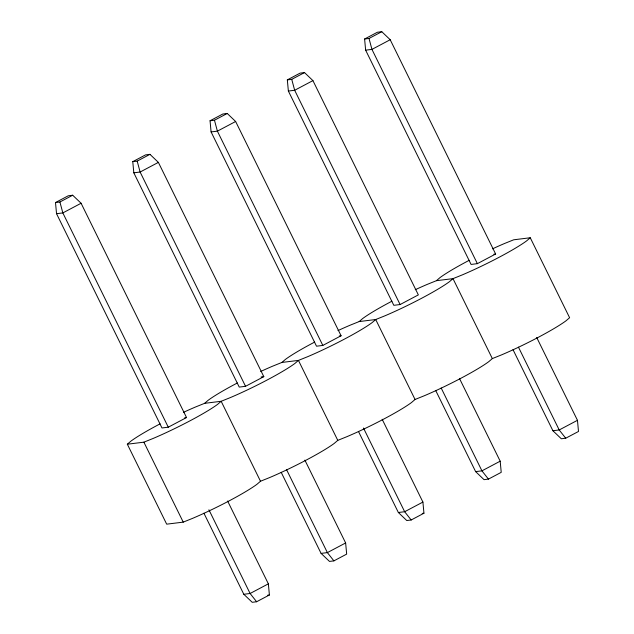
<?xml version="1.0" encoding="UTF-8"?>
<svg xmlns="http://www.w3.org/2000/svg" width="634" height="634" viewBox="0 0 634 634"><rect width="100%" height="100%" fill="white"/><g stroke="black" fill="none" stroke-linecap="round" stroke-linejoin="round"><path stroke-width="0.95" d="M492.523 248.829A53.739 5.429 -26.2 0 1 504.482 243.519L513.714 239.795L530.262 237.758L569.609 317.713L566.107 320.725A53.739 5.429 -26.2 0 1 501.565 354.874L492.333 358.59L488.83 361.61A53.739 5.429 -26.2 0 1 424.289 395.759L415.056 399.475L411.553 402.495A53.739 5.429 -26.2 0 1 347.012 436.636L337.779 440.361L334.276 443.38A53.739 5.429 -26.2 0 1 269.743 477.521L260.503 481.246L257 484.257A53.739 5.429 -26.2 0 1 192.467 518.406L183.234 522.131L166.679 524.167L127.339 444.212L130.842 441.201A53.739 5.429 -26.2 0 1 160.085 423.853M183.424 412.362A53.739 5.429 -26.2 0 1 195.383 407.052L204.616 403.327L208.118 400.316A53.739 5.429 -26.2 0 1 237.362 382.976M260.701 371.476A53.739 5.429 -26.2 0 1 272.66 366.167L281.892 362.45L285.395 359.43A53.739 5.429 -26.2 0 1 314.638 342.091M337.977 330.591A53.739 5.429 -26.2 0 1 349.928 325.282L359.169 321.565L362.672 318.545A53.739 5.429 -26.2 0 1 391.915 301.205M415.254 289.714A53.739 5.429 -26.2 0 1 427.205 284.404L436.438 280.68L439.941 277.66A53.739 5.429 -26.2 0 1 469.192 260.32M530.262 237.758L526.759 240.777A53.739 5.429 -26.2 0 1 462.226 274.918L452.993 278.643L436.438 280.68M55.499 202.539L68.282 195.779L72.688 195.232L81.097 203.26L186.531 417.537L168.279 427.197L161.971 427.966L56.537 213.698L55.499 202.539L59.913 201.992L72.688 195.232M132.775 161.654L145.551 154.894L149.965 154.347L158.373 162.383L263.807 376.651L245.548 386.312L239.248 387.089L133.814 172.813L132.775 161.654L137.19 161.107L149.965 154.347M210.052 120.769L222.827 114.009L227.241 113.47L235.642 121.498L341.084 335.766L322.825 345.427L316.524 346.204L211.09 131.927L210.052 120.769L214.466 120.23L227.241 113.47M287.329 79.884L300.104 73.124L304.518 72.585L312.919 80.613L418.353 294.889L400.102 304.542L393.801 305.319L288.367 91.042L287.329 79.884L291.735 79.345L304.518 72.585M364.605 39.007L377.381 32.247L381.787 31.7L390.195 39.728L495.629 254.004L477.378 263.657L471.078 264.433L365.636 50.165L364.605 39.007L369.012 38.46L381.787 31.7M81.097 203.26L62.837 212.921L56.537 213.698M158.373 162.383L140.114 172.036L133.814 172.813M235.642 121.498L217.391 131.151L211.09 131.927M312.919 80.613L294.667 90.274L288.367 91.042M390.195 39.728L371.944 49.389L365.636 50.165M227.606 501.011L268.364 583.835L250.105 593.495L243.805 594.272L203.918 513.207M304.883 460.125L345.633 542.958L327.382 552.61L321.081 553.387L281.195 472.322M382.159 419.248L422.91 502.073L404.658 511.725L398.358 512.502L358.464 431.445M459.428 378.363L500.186 461.187L481.935 470.848L475.627 471.617L435.74 390.56M536.705 337.478L577.463 420.302L559.204 429.963L552.903 430.74L513.017 349.675M243.805 594.272L252.213 602.3L256.619 601.753L269.395 594.993L268.364 583.835M321.081 553.387L329.482 561.415L333.896 560.876L346.671 554.116L345.633 542.958M398.358 512.502L406.759 520.53L411.173 519.991L423.948 513.231L422.91 502.073M475.627 471.617L484.035 479.653L488.449 479.106L501.225 472.346L500.186 461.187M552.903 430.74L561.312 438.768L565.718 438.221L578.501 431.461L577.463 420.302M127.339 444.212L143.886 442.175L153.127 438.451A53.739 5.429 -26.2 0 0 217.66 404.31L221.163 401.29L230.396 397.566A53.739 5.429 -26.2 0 0 294.937 363.425L298.44 360.405L307.672 356.688A53.739 5.429 -26.2 0 0 372.213 322.54L375.716 319.528L384.949 315.803A53.739 5.429 -26.2 0 0 449.49 281.654L452.993 278.643L492.333 358.59M493.831 254.226L495.629 254.004M359.169 321.565L375.716 319.528L415.056 399.475M339.277 335.988L341.084 335.766M281.892 362.45L298.44 360.405L337.779 440.361M261.105 376.984L263.807 376.651M204.616 403.327L221.163 401.29L260.503 481.246M184.732 417.758L186.531 417.537M422.181 513.445L423.948 513.231M267.635 595.215L269.395 594.993M565.718 438.221L559.204 429.963L518.454 347.139M488.449 479.106L481.935 470.848L441.177 388.024M411.173 519.991L404.658 511.725L363.472 428.021M333.896 560.876L327.382 552.61L286.623 469.786M256.619 601.753L250.105 593.495L208.919 509.791M477.378 263.657L371.944 49.389L369.012 38.46M400.102 304.542L294.667 90.274L291.735 79.345M322.825 345.427L217.391 131.151L214.466 120.23M245.548 386.312L140.114 172.036L137.19 161.107M168.279 427.197L62.837 212.921L59.913 201.992M143.886 442.175L183.234 522.131"/></g></svg>
